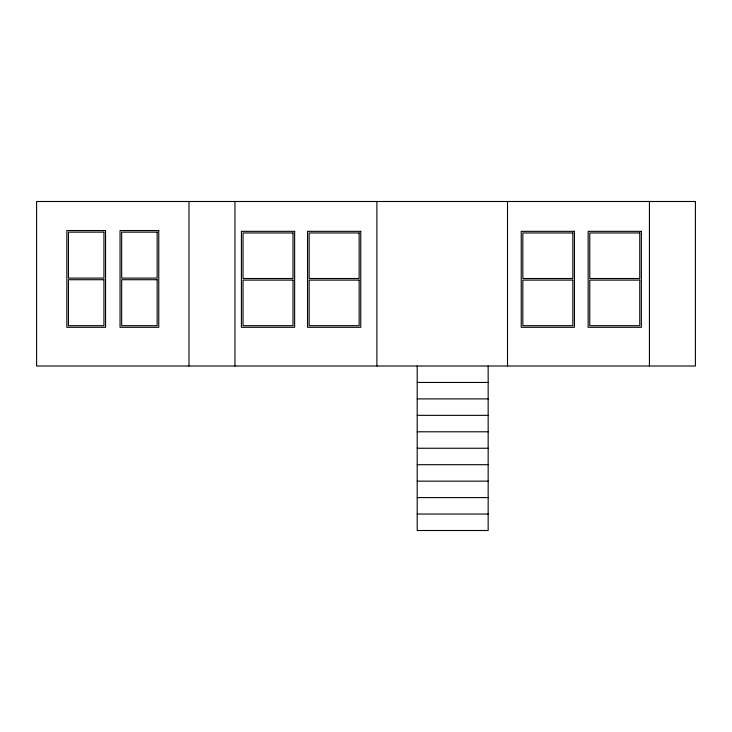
<?xml version="1.0" encoding="UTF-8"?>
<svg xmlns="http://www.w3.org/2000/svg" width="732" height="732" viewBox="0 0 732 732"><rect width="100%" height="100%" fill="white"/><g stroke="black" fill="none" stroke-linecap="round" stroke-linejoin="round"><path stroke-width="1.1" d="M417.203 382.452L488.162 382.452M417.203 398.903L488.162 398.903M417.203 415.346L488.162 415.346M417.203 431.798L488.162 431.798M417.203 448.249L488.162 448.249M417.203 464.701L488.162 464.701M417.203 481.153L488.162 481.153M417.203 497.595L488.162 497.595M417.203 514.047L488.162 514.047M649.44 201.501L649.44 366M507.514 201.501L507.514 366M488.162 366L488.162 530.499L417.203 530.499L417.203 366M376.889 201.501L376.889 366M234.963 201.501L234.963 366M189.002 201.501L189.002 366M695.4 201.501L36.6 201.501L36.6 366L695.4 366L695.4 201.501M105.545 230.534L66.841 230.534L66.841 327.296L105.545 327.296L105.545 230.534M158.762 230.534L120.057 230.534L120.057 327.296L158.762 327.296L158.762 230.534M294.639 231.339L241.414 231.339L241.414 327.296L294.639 327.296L294.639 231.339M360.757 231.339L307.541 231.339L307.541 327.296L360.757 327.296L360.757 231.339M574.446 231.339L521.23 231.339L521.23 327.296L574.446 327.296L574.446 231.339M641.369 231.339L588.153 231.339L588.153 327.296L641.369 327.296L641.369 231.339M103.935 232.145L68.451 232.145L68.451 278.105L103.935 278.105L103.935 232.145M157.151 232.145L121.668 232.145L121.668 278.105L157.151 278.105L157.151 232.145M293.02 232.95L243.033 232.95L243.033 278.508L293.02 278.508L293.02 232.95M359.147 232.95L309.151 232.95L309.151 278.508L359.147 278.508L359.147 232.95M572.836 232.95L522.84 232.95L522.84 278.508L572.836 278.508L572.836 232.95M639.759 232.95L589.763 232.95L589.763 278.508L639.759 278.508L639.759 232.95M103.935 279.716L68.451 279.716L68.451 325.685L103.935 325.685L103.935 279.716M157.151 279.716L121.668 279.716L121.668 325.685L157.151 325.685L157.151 279.716M293.02 280.118L243.033 280.118L243.033 325.685L293.02 325.685L293.02 280.118M359.147 280.118L309.151 280.118L309.151 325.685L359.147 325.685L359.147 280.118M572.836 280.118L522.84 280.118L522.84 325.685L572.836 325.685L572.836 280.118M639.759 280.118L589.763 280.118L589.763 325.685L639.759 325.685L639.759 280.118"/></g></svg>
